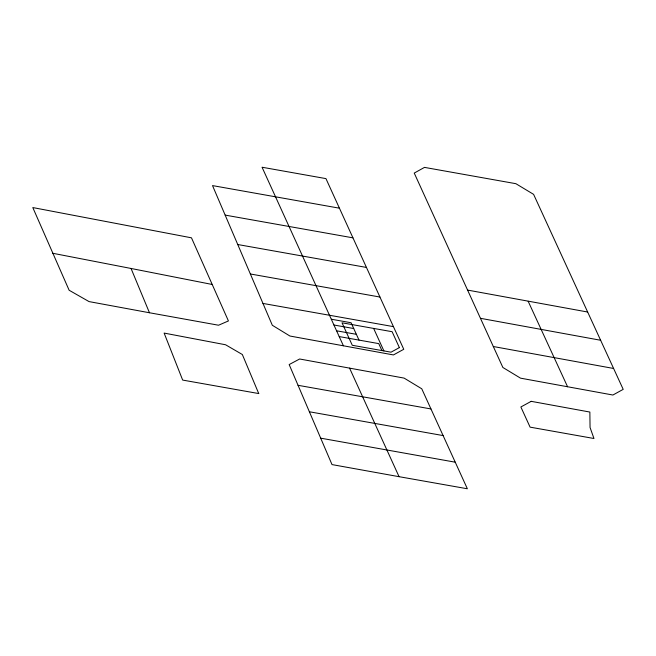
<?xml version="1.0" encoding="UTF-8"?>
<svg xmlns="http://www.w3.org/2000/svg" width="656" height="656" viewBox="0 0 656 656"><rect width="100%" height="100%" fill="white"/><g stroke="black" fill="none" stroke-linecap="round" stroke-linejoin="round"><path stroke-width="0.98" d="M339.423 208.19L212.519 185.591L272.322 325.269L289.911 336.02L393.436 354.937L403.76 349.287L325.95 178.612L262.056 167.231L343.4 345.786M399.069 476.682L467.359 488.769L421.767 388.795L404.104 378.102L299.644 358.996L289.165 364.564L332.01 464.587L399.069 476.682L349.566 368.114M225.164 215.102L352.936 237.841M237.759 244.524L366.442 267.435M250.362 273.978L379.947 297.037M262.966 303.433L393.452 326.631M331.321 319.234L351.083 322.744L359.004 340.103M333.961 325.015L353.723 328.533M336.594 330.804L356.364 334.314M339.234 336.585L378.758 343.613L381.923 350.558M298.037 385.302L430.951 408.942M309.378 411.763L443.087 435.576M320.677 438.159L455.256 462.193M467.58 290.083L587.653 312.026L623.2 389.352L612.909 395.027L520.528 378.159L502.865 367.467L414.239 173.077L424.498 167.387L515.862 183.68L533.599 194.356L587.653 312.026M149.461 312.756L218.555 325.228L228.427 320.94L191.478 237.825L32.8 207.558L69.134 290.247L89.052 301.596L149.461 312.756L131.052 268.468L52.759 253.273M600.65 340.267L480.438 318.308M613.614 368.475L493.32 346.516M131.052 268.468L211.863 284.401M528.17 301.276L567.571 386.753M373.641 328.418L383.899 350.911M399.373 347.614L391.033 352.182L352.28 345.286L342.022 322.801L392.116 331.706L399.373 347.614M531.196 401.333L520.872 406.982L530.089 427.146L593.967 438.503L590.056 427.507L589.859 412.05L531.196 401.333M258.735 393.559L182.663 380.078L164.131 333.084L225.566 344.761L242.343 354.519L258.735 393.559"/></g></svg>
